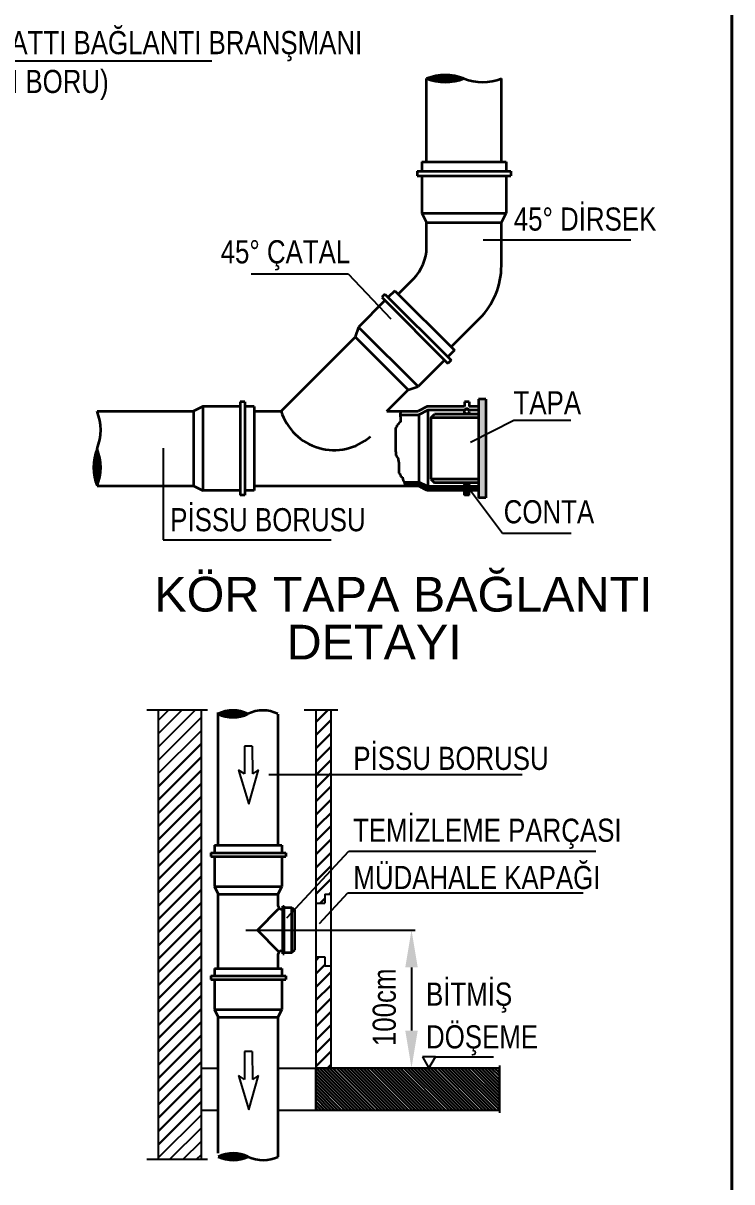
# Model space of a CAD drawing. Header units: centimetres. Extents: x 405464 to 563355, y 50011 to 66875.
# Drawn here: x 555421 to 556156, y 56429 to 57631 of the extents above; entities that cross this region are included whole.
import ezdxf

# ---------------------------------------------------------------- set-up
doc = ezdxf.new("R2010")
doc.units = ezdxf.units.CM
for name, color, linetype, lineweight in [('0-KRCN-BORU', 9, 'Continuous', 25), ('0-KRCN-CİHAZ', 2, 'Continuous', 25), ('0-KRCN-D1', 1, 'Continuous', 25), ('0-KRCN-KILZ-1', 7, 'Continuous', 25), ('0-KRCN-SHT-03CIHAZ', 120, 'Continuous', 30), ('0-KRCN-SHT-DETAY-ÇERÇEVE', 71, 'Continuous', 40), ('0-KRCN-SHT-PİSSU100', 220, 'boru100LINE', 35), ('0-KRCN-SIHHI', 7, 'Continuous', 25)]:
    doc.layers.add(name, color=color, linetype=linetype, lineweight=lineweight)
doc.styles.add('CAP', font='ARIALNB.TTF')
doc.styles.add('M', font='arial.ttf', dxfattribs={"width": 0.8, "height": 15})
doc.linetypes.add('boru100LINE', pattern='A,40,-0.8,["100",CAP,S=7,R=0,X=0,Y=-3],-14', length=54.8)

# ---------------------------------------------------------------- blocks, each defined once
blk = doc.blocks.new('G$C5CFEFF88')
at = {"layer": '0-KRCN-BORU'}
for p, q in [((519.46, -517.6, 108.46), (515.42, -517.6, 108.46)), ((515.42, -517.6, 108.46), (515.44, -532.01, 108.46)), ((519.46, -517.6, 108.46), (519.48, -531.99, 108.46)), ((515.44, -532.01, 108.46), (512.25, -530.04, 108.46)), ((512.25, -530.04, 108.46), (517.59, -547.77, 108.46)), ((517.59, -547.77, 108.46), (522.74, -530.02, 108.46)), ((522.74, -530.02, 108.46), (519.48, -531.98, 108.46)), ((519.46, -676.13, 108.46), (515.42, -676.13, 108.46)), ((515.42, -676.13, 108.46), (515.44, -690.55, 108.46)), ((519.46, -676.13, 108.46), (519.48, -690.52, 108.46)), ((515.44, -690.55, 108.46), (512.25, -688.57, 108.46)), ((512.25, -688.57, 108.46), (517.59, -706.3, 108.46)), ((517.59, -706.3, 108.46), (522.74, -688.55, 108.46)), ((522.74, -688.55, 108.46), (519.48, -690.51, 108.46))]:
    blk.add_line(p, q, dxfattribs=at)
at = {"layer": '0-KRCN-CİHAZ'}
blk.add_line((517.35, -613.03, 108.46), (603.96, -613.03, 108.46), dxfattribs=at)
at = {"layer": '0-KRCN-CİHAZ', "color": 7}
blk.add_line((602.02, -632.47, 108.46), (602.02, -665.23, 108.46), dxfattribs=at)
for points in [[(598.78, -632.47, 108.46), (605.26, -632.47, 108.46), (602.02, -613.03, 108.46)], [(598.78, -665.23, 108.46), (605.26, -665.23, 108.46), (602.02, -684.67, 108.46)]]:
    blk.add_solid(points, dxfattribs=at)
at = {"layer": '0-KRCN-D1', "color": 7}
for p, q in [((516.16, -613.03, 108.46), (585.26, -613.03, 108.46)), ((607.64, -678.82, 108.46), (611.05, -684.72, 108.46))]:
    blk.add_line(p, q, dxfattribs=at)
at = {"layer": '0-KRCN-SHT-03CIHAZ', "color": 8}
for p, q in [((552.34, -505.17, 108.46), (558.71, -498.8, 108.46)), ((552.34, -512.04, 108.46), (560.12, -504.26, 108.46)), ((470.59, -538.8, 108.46), (492.85, -516.55, 108.46)), ((552.34, -518.91, 108.46), (560.12, -511.14, 108.46)), ((552.34, -525.79, 108.46), (560.12, -518.01, 108.46)), ((470.59, -545.68, 108.46), (492.85, -523.42, 108.46)), ((552.34, -532.66, 108.46), (560.12, -524.88, 108.46)), ((470.59, -552.55, 108.46), (492.85, -530.29, 108.46)), ((552.34, -539.53, 108.46), (560.12, -531.76, 108.46)), ((470.59, -559.42, 108.46), (492.85, -537.17, 108.46)), ((552.34, -546.41, 108.46), (560.12, -538.63, 108.46)), ((470.59, -566.3, 108.46), (492.85, -544.04, 108.46)), ((552.34, -553.28, 108.46), (560.12, -545.5, 108.46)), ((470.59, -573.17, 108.46), (492.85, -550.91, 108.46)), ((554.35, -558.14, 108.46), (560.12, -552.38, 108.46)), ((470.59, -580.04, 108.46), (492.85, -557.79, 108.46)), ((470.59, -586.92, 108.46), (492.85, -564.66, 108.46)), ((552.34, -567.03, 108.46), (560.12, -559.25, 108.46)), ((552.34, -573.9, 108.46), (560.12, -566.12, 108.46)), ((470.59, -593.79, 108.46), (492.85, -571.53, 108.46)), ((552.34, -580.77, 108.46), (560.12, -573, 108.46)), ((470.59, -600.66, 108.46), (492.85, -578.41, 108.46)), ((552.34, -587.64, 108.46), (560.12, -579.87, 108.46)), ((470.59, -607.53, 108.46), (492.85, -585.28, 108.46)), ((552.34, -594.52, 108.46), (560.12, -586.74, 108.46)), ((470.59, -614.41, 108.46), (492.85, -592.15, 108.46)), ((559.36, -594.37, 108.46), (560.12, -593.61, 108.46)), ((470.59, -621.28, 108.46), (492.85, -599.02, 108.46)), ((554.7, -599.03, 108.46), (557.01, -596.73, 108.46)), ((470.59, -628.15, 108.46), (492.85, -605.9, 108.46)), ((470.59, -635.03, 108.46), (492.85, -612.77, 108.46)), ((470.59, -641.9, 108.46), (492.85, -619.64, 108.46)), ((470.59, -648.77, 108.46), (492.85, -626.52, 108.46)), ((552.34, -628.88, 108.46), (554.2, -627.03, 108.46)), ((470.59, -655.65, 108.46), (492.85, -633.39, 108.46)), ((552.34, -635.76, 108.46), (557.01, -631.09, 108.46)), ((552.34, -642.63, 108.46), (560.12, -634.85, 108.46)), ((470.59, -662.52, 108.46), (492.85, -640.26, 108.46)), ((552.34, -649.5, 108.46), (560.12, -641.73, 108.46)), ((470.59, -669.39, 108.46), (492.85, -647.14, 108.46)), ((552.34, -656.38, 108.46), (560.12, -648.6, 108.46)), ((470.59, -676.27, 108.46), (492.85, -654.01, 108.46)), ((470.59, -683.14, 108.46), (492.85, -660.88, 108.46)), ((552.34, -663.25, 108.46), (560.12, -655.47, 108.46)), ((552.34, -670.12, 108.46), (560.12, -662.35, 108.46)), ((470.59, -690.01, 108.46), (492.85, -667.76, 108.46)), ((552.34, -676.99, 108.46), (560.12, -669.22, 108.46)), ((470.59, -696.88, 108.46), (492.85, -674.63, 108.46)), ((552.34, -683.87, 108.46), (560.12, -676.09, 108.46)), ((470.59, -703.76, 108.46), (492.85, -681.5, 108.46)), ((552.34, -684.67, 108.46), (552.34, -706.45, 108.46)), ((552.34, -684.67, 108.46), (552.34, -706.45, 108.46)), ((574.34, -706.45, 108.46), (552.57, -684.67, 108.46)), ((576.09, -706.45, 108.46), (554.32, -684.67, 108.46)), ((577.84, -706.45, 108.46), (556.06, -684.67, 108.46)), ((579.58, -706.45, 108.46), (557.81, -684.67, 108.46)), ((581.33, -706.45, 108.46), (559.55, -684.67, 108.46)), ((583.07, -706.45, 108.46), (561.3, -684.67, 108.46)), ((584.82, -706.45, 108.46), (563.05, -684.67, 108.46)), ((586.56, -706.45, 108.46), (564.79, -684.67, 108.46)), ((588.31, -706.45, 108.46), (566.54, -684.67, 108.46)), ((590.06, -706.45, 108.46), (568.28, -684.67, 108.46)), ((591.8, -706.45, 108.46), (570.03, -684.67, 108.46)), ((593.55, -706.45, 108.46), (571.77, -684.67, 108.46)), ((595.29, -706.45, 108.46), (573.52, -684.67, 108.46)), ((597.04, -706.45, 108.46), (575.27, -684.67, 108.46)), ((598.78, -706.45, 108.46), (577.01, -684.67, 108.46)), ((600.53, -706.45, 108.46), (578.76, -684.67, 108.46)), ((602.28, -706.45, 108.46), (580.5, -684.67, 108.46)), ((604.02, -706.45, 108.46), (582.25, -684.67, 108.46)), ((605.77, -706.45, 108.46), (583.99, -684.67, 108.46)), ((607.51, -706.45, 108.46), (585.74, -684.67, 108.46)), ((609.26, -706.45, 108.46), (587.49, -684.67, 108.46)), ((611, -706.45, 108.46), (589.23, -684.67, 108.46)), ((612.75, -706.45, 108.46), (590.98, -684.67, 108.46)), ((614.5, -706.45, 108.46), (592.72, -684.67, 108.46)), ((616.24, -706.45, 108.46), (594.47, -684.67, 108.46)), ((617.99, -706.45, 108.46), (596.21, -684.67, 108.46)), ((619.73, -706.45, 108.46), (597.96, -684.67, 108.46)), ((621.48, -706.45, 108.46), (599.71, -684.67, 108.46)), ((623.22, -706.45, 108.46), (601.45, -684.67, 108.46)), ((624.97, -706.45, 108.46), (603.2, -684.67, 108.46)), ((626.72, -706.45, 108.46), (604.94, -684.67, 108.46)), ((628.46, -706.45, 108.46), (606.69, -684.67, 108.46)), ((630.21, -706.45, 108.46), (608.44, -684.67, 108.46)), ((631.95, -706.45, 108.46), (610.18, -684.67, 108.46)), ((633.7, -706.45, 108.46), (611.93, -684.67, 108.46)), ((635.45, -706.45, 108.46), (613.67, -684.67, 108.46)), ((637.19, -706.45, 108.46), (615.42, -684.67, 108.46)), ((638.94, -706.45, 108.46), (617.16, -684.67, 108.46)), ((640.68, -706.45, 108.46), (618.91, -684.67, 108.46)), ((642.43, -706.45, 108.46), (620.66, -684.67, 108.46)), ((644.17, -706.45, 108.46), (622.4, -684.67, 108.46)), ((645.92, -706.45, 108.46), (624.15, -684.67, 108.46)), ((647.6, -706.38, 108.46), (625.89, -684.67, 108.46)), ((647.6, -704.63, 108.46), (627.64, -684.67, 108.46)), ((647.6, -702.89, 108.46), (629.38, -684.67, 108.46)), ((647.6, -701.14, 108.46), (631.13, -684.67, 108.46)), ((647.6, -699.4, 108.46), (632.88, -684.67, 108.46)), ((647.6, -697.65, 108.46), (634.62, -684.67, 108.46)), ((647.6, -695.91, 108.46), (636.37, -684.67, 108.46)), ((647.6, -694.16, 108.46), (638.11, -684.67, 108.46)), ((647.6, -692.41, 108.46), (639.86, -684.67, 108.46)), ((647.6, -690.67, 108.46), (641.6, -684.67, 108.46)), ((647.6, -688.92, 108.46), (643.35, -684.67, 108.46)), ((647.6, -687.18, 108.46), (645.1, -684.67, 108.46)), ((647.6, -685.43, 108.46), (646.84, -684.67, 108.46)), ((647.6, -706.45, 108.46), (647.6, -684.67, 108.46)), ((647.6, -706.45, 108.46), (647.6, -684.67, 108.46)), ((470.59, -710.63, 108.46), (492.85, -688.37, 108.46)), ((572.6, -706.45, 108.46), (552.34, -686.19, 108.46)), ((570.85, -706.45, 108.46), (552.34, -687.93, 108.46)), ((569.11, -706.45, 108.46), (552.34, -689.68, 108.46)), ((470.59, -717.5, 108.46), (492.85, -695.25, 108.46)), ((567.36, -706.45, 108.46), (552.34, -691.42, 108.46)), ((565.61, -706.45, 108.46), (552.34, -693.17, 108.46)), ((563.87, -706.45, 108.46), (552.34, -694.92, 108.46)), ((562.12, -706.45, 108.46), (552.34, -696.66, 108.46)), ((470.59, -724.38, 108.46), (492.85, -702.12, 108.46)), ((560.38, -706.45, 108.46), (552.34, -698.41, 108.46)), ((558.63, -706.45, 108.46), (552.34, -700.15, 108.46)), ((556.89, -706.45, 108.46), (552.34, -701.9, 108.46)), ((555.14, -706.45, 108.46), (552.34, -703.64, 108.46)), ((553.39, -706.45, 108.46), (552.34, -705.39, 108.46))]:
    blk.add_line(p, q, dxfattribs=at)
at = {"layer": '0-KRCN-SHT-03CIHAZ'}
for p, q in [((552.34, -560.15, 108.46), (554.35, -558.14, 108.46)), ((558.41, -684.67, 108.46), (560.12, -682.96, 108.46))]:
    blk.add_line(p, q, dxfattribs=at)
at = {"layer": '0-KRCN-SHT-DETAY-ÇERÇEVE'}
blk.add_lwpolyline([(768.18, 0), (768.18, -1101.82), (0, -1101.82), (0, 0)], close=True, dxfattribs=at)
at = {"layer": '0-KRCN-SHT-PİSSU100', "linetype": 'Continuous'}
for p, q in [((609.84, -214.56, 108.46), (609.84, -171.44, 108.46)), ((611.09, -171.9, 108.46), (610.38, -171.19, 108.46)), ((613.53, -172.6, 108.46), (611.68, -170.74, 108.46)), ((615.68, -173, 108.46), (613.04, -170.36, 108.46)), ((617.64, -173.21, 108.46), (614.47, -170.04, 108.46)), ((619.45, -173.28, 108.46), (615.97, -169.79, 108.46)), ((621.15, -173.23, 108.46), (617.55, -169.63, 108.46)), ((622.74, -173.08, 108.46), (619.22, -169.56, 108.46)), ((624.26, -172.85, 108.46), (621.01, -169.6, 108.46)), ((625.69, -172.54, 108.46), (622.94, -169.78, 108.46)), ((627.07, -172.17, 108.46), (625.05, -170.15, 108.46)), ((628.38, -171.73, 108.46), (627.43, -170.78, 108.46)), ((648.65, -214.56, 108.46), (648.65, -171.42, 108.46)), ((607.41, -214.56, 108.46), (651.08, -214.56, 108.46)), ((607.41, -214.56, 108.46), (607.41, -219.41, 108.46)), ((651.08, -214.56, 108.46), (651.08, -219.41, 108.46)), ((604.99, -219.41, 108.46), (653.51, -219.41, 108.46)), ((604.99, -219.41, 108.46), (604.99, -221.84, 108.46)), ((604.99, -221.84, 108.46), (653.51, -221.84, 108.46)), ((607.41, -221.84, 108.46), (607.41, -241.24, 108.46)), ((651.08, -221.84, 108.46), (651.08, -241.24, 108.46)), ((653.51, -219.41, 108.46), (653.51, -221.84, 108.46)), ((607.41, -241.24, 108.46), (609.84, -246.1, 108.46)), ((607.41, -241.24, 108.46), (651.08, -241.24, 108.46)), ((609.84, -246.1, 108.46), (648.65, -246.1, 108.46)), ((609.84, -258.79, 108.46), (609.84, -246.1, 108.46)), ((648.65, -246.1, 108.46), (651.08, -241.24, 108.46)), ((648.65, -268.44, 108.46), (648.65, -246.1, 108.46)), ((595.13, -283.15, 108.46), (603.02, -275.26, 108.46)), ((593.41, -281.43, 108.46), (589.98, -284.86, 108.46)), ((593.41, -281.43, 108.46), (624.29, -312.31, 108.46)), ((588.27, -286.58, 108.46), (574.55, -300.3, 108.46)), ((588.27, -283.14, 108.46), (586.55, -284.86, 108.46)), ((586.55, -284.86, 108.46), (620.86, -319.17, 108.46)), ((588.27, -283.14, 108.46), (622.57, -317.45, 108.46)), ((574.55, -300.3, 108.46), (572.83, -305.44, 108.46)), ((574.55, -300.3, 108.46), (605.42, -331.17, 108.46)), ((622.58, -310.59, 108.46), (637.29, -295.89, 108.46)), ((534.41, -343.87, 108.46), (572.83, -305.45, 108.46)), ((572.83, -305.44, 108.46), (600.28, -332.89, 108.46)), ((624.29, -312.31, 108.46), (620.86, -315.74, 108.46)), ((619.14, -317.45, 108.46), (605.42, -331.17, 108.46)), ((622.57, -317.45, 108.46), (620.86, -319.17, 108.46)), ((589.3, -343.87, 108.46), (600.28, -332.89, 108.46)), ((600.28, -332.89, 108.46), (605.42, -331.17, 108.46)), ((493.77, -341.44, 108.46), (488.91, -343.87, 108.46)), ((513.17, -341.44, 108.46), (493.77, -341.44, 108.46)), ((493.77, -341.44, 108.46), (493.77, -385.11, 108.46)), ((513.17, -339.02, 108.46), (513.17, -387.53, 108.46)), ((515.6, -339.02, 108.46), (513.17, -339.02, 108.46)), ((515.6, -339.02, 108.46), (515.6, -387.53, 108.46)), ((520.45, -341.44, 108.46), (515.6, -341.44, 108.46)), ((520.45, -341.44, 108.46), (520.45, -385.11, 108.46)), ((610.06, -341.54, 108.46), (605.4, -343.87, 108.46)), ((629.47, -341.54, 108.46), (610.06, -341.54, 108.46)), ((629.47, -339.11, 108.46), (629.47, -341.54, 108.46)), ((631.89, -339.11, 108.46), (629.47, -339.11, 108.46)), ((631.89, -339.11, 108.46), (631.89, -341.54, 108.46)), ((636.74, -341.54, 108.46), (631.89, -341.54, 108.46)), ((438.95, -343.87, 108.46), (489.11, -343.87, 108.46)), ((488.91, -343.87, 108.46), (488.91, -382.68, 108.46)), ((520.45, -343.87, 108.46), (534.41, -343.87, 108.46)), ((589.3, -343.87, 108.46), (605.4, -343.87, 108.46)), ((596.08, -344.97, 108.46), (596.08, -346.79, 108.46)), ((596.23, -344.97, 108.46), (596.08, -344.97, 108.46)), ((596.08, -345.81, 108.46), (605.86, -345.81, 108.46)), ((596.08, -346.79, 108.46), (596.23, -346.79, 108.46)), ((596.23, -344.82, 108.46), (596.23, -344.97, 108.46)), ((596.39, -344.82, 108.46), (596.23, -344.82, 108.46)), ((596.23, -346.79, 108.46), (596.23, -346.95, 108.46)), ((596.23, -346.95, 108.46), (596.39, -346.95, 108.46)), ((596.39, -344.36, 108.46), (596.39, -344.82, 108.46)), ((596.69, -344.36, 108.46), (596.39, -344.36, 108.46)), ((596.39, -346.95, 108.46), (596.39, -349.38, 108.46)), ((596.84, -344.21, 108.46), (596.69, -344.21, 108.46)), ((596.69, -344.21, 108.46), (596.69, -344.36, 108.46)), ((596.84, -344.06, 108.46), (596.84, -344.21, 108.46)), ((597.15, -344.06, 108.46), (596.84, -344.06, 108.46)), ((597.15, -343.87, 108.46), (597.15, -344.06, 108.46)), ((610.52, -343.48, 108.46), (605.86, -345.81, 108.46)), ((605.89, -345.79, 108.46), (605.89, -380.76, 108.46)), ((610.44, -343.52, 108.46), (610.44, -383.03, 108.46)), ((629.46, -343.48, 108.46), (610.52, -343.48, 108.46)), ((636.74, -343.48, 108.46), (631.89, -343.48, 108.46)), ((593.8, -352.72, 108.46), (593.8, -365.02, 108.46)), ((593.96, -352.72, 108.46), (593.8, -352.72, 108.46)), ((594.26, -352.26, 108.46), (593.96, -352.26, 108.46)), ((593.96, -352.26, 108.46), (593.96, -352.72, 108.46)), ((594.26, -351.81, 108.46), (594.26, -352.26, 108.46)), ((594.41, -351.81, 108.46), (594.26, -351.81, 108.46)), ((594.41, -351.2, 108.46), (594.41, -351.81, 108.46)), ((594.71, -351.2, 108.46), (594.41, -351.2, 108.46)), ((594.71, -351.05, 108.46), (594.71, -351.2, 108.46)), ((595.17, -351.05, 108.46), (594.71, -351.05, 108.46)), ((595.17, -350.44, 108.46), (595.17, -351.05, 108.46)), ((595.32, -350.44, 108.46), (595.17, -350.44, 108.46)), ((595.32, -350.14, 108.46), (595.32, -350.44, 108.46)), ((595.63, -350.14, 108.46), (595.32, -350.14, 108.46)), ((595.63, -349.98, 108.46), (595.63, -350.14, 108.46)), ((595.78, -349.98, 108.46), (595.63, -349.98, 108.46)), ((595.78, -349.68, 108.46), (595.78, -349.98, 108.46)), ((596.23, -349.68, 108.46), (595.78, -349.68, 108.46)), ((596.23, -349.38, 108.46), (596.23, -349.68, 108.46)), ((596.39, -349.38, 108.46), (596.23, -349.38, 108.46)), ((439.7, -365.63, 108.46), (437.67, -367.66, 108.46)), ((439.26, -364.32, 108.46), (438.3, -365.28, 108.46)), ((593.8, -365.02, 108.46), (593.96, -365.02, 108.46)), ((593.96, -365.02, 108.46), (593.96, -366.99, 108.46)), ((440.61, -369.95, 108.46), (437.1, -373.47, 108.46)), ((440.38, -368.44, 108.46), (437.13, -371.69, 108.46)), ((440.76, -371.55, 108.46), (437.17, -375.14, 108.46)), ((440.07, -367, 108.46), (437.31, -369.77, 108.46)), ((593.96, -366.99, 108.46), (594.26, -366.99, 108.46)), ((594.26, -366.99, 108.46), (594.26, -367.45, 108.46)), ((594.26, -367.45, 108.46), (594.41, -367.45, 108.46)), ((594.41, -367.45, 108.46), (594.41, -367.75, 108.46)), ((594.41, -367.75, 108.46), (594.56, -367.75, 108.46)), ((594.56, -367.75, 108.46), (594.56, -367.9, 108.46)), ((594.56, -367.9, 108.46), (594.71, -367.9, 108.46)), ((594.71, -367.9, 108.46), (594.71, -368.06, 108.46)), ((594.71, -368.06, 108.46), (594.87, -368.06, 108.46)), ((594.87, -368.06, 108.46), (594.87, -368.51, 108.46)), ((594.87, -368.51, 108.46), (595.02, -368.51, 108.46)), ((595.02, -368.51, 108.46), (595.02, -368.66, 108.46)), ((595.02, -368.66, 108.46), (595.17, -368.66, 108.46)), ((595.17, -368.66, 108.46), (595.17, -369.42, 108.46)), ((595.17, -369.42, 108.46), (595.32, -369.42, 108.46)), ((595.32, -369.42, 108.46), (595.32, -370.33, 108.46)), ((595.32, -370.33, 108.46), (595.47, -370.33, 108.46)), ((595.47, -370.33, 108.46), (595.47, -376.1, 108.46)), ((440.8, -373.26, 108.46), (437.35, -376.71, 108.46)), ((440.72, -375.08, 108.46), (437.6, -378.2, 108.46)), ((440.49, -377.05, 108.46), (437.93, -379.61, 108.46)), ((595.47, -376.1, 108.46), (595.63, -376.1, 108.46)), ((595.63, -376.1, 108.46), (595.63, -376.26, 108.46)), ((595.63, -376.26, 108.46), (595.93, -376.26, 108.46)), ((595.93, -376.26, 108.46), (595.93, -377.02, 108.46)), ((595.93, -377.02, 108.46), (596.39, -377.02, 108.46)), ((596.39, -377.02, 108.46), (596.39, -377.78, 108.46)), ((596.39, -377.78, 108.46), (596.84, -377.78, 108.46)), ((596.84, -377.78, 108.46), (596.84, -378.23, 108.46)), ((596.84, -378.23, 108.46), (597.3, -378.23, 108.46)), ((597.3, -378.23, 108.46), (597.3, -378.84, 108.46)), ((440.06, -379.24, 108.46), (438.33, -380.97, 108.46)), ((439.31, -381.73, 108.46), (438.78, -382.26, 108.46)), ((438.95, -382.68, 108.46), (488.91, -382.68, 108.46)), ((488.91, -382.68, 108.46), (493.77, -385.11, 108.46)), ((520.64, -382.68, 108.46), (605.4, -382.68, 108.46)), ((597.3, -378.84, 108.46), (597.45, -378.84, 108.46)), ((597.45, -378.84, 108.46), (597.45, -379.29, 108.46)), ((597.45, -379.29, 108.46), (597.6, -379.29, 108.46)), ((597.6, -379.29, 108.46), (597.6, -379.45, 108.46)), ((597.6, -379.45, 108.46), (597.75, -379.45, 108.46)), ((597.75, -379.45, 108.46), (597.75, -380.05, 108.46)), ((597.75, -380.05, 108.46), (597.91, -380.05, 108.46)), ((597.91, -380.05, 108.46), (597.91, -380.2, 108.46)), ((597.91, -380.2, 108.46), (598.06, -380.2, 108.46)), ((598.06, -380.2, 108.46), (598.06, -380.51, 108.46)), ((598.06, -380.51, 108.46), (598.21, -380.51, 108.46)), ((598.21, -380.51, 108.46), (598.21, -380.96, 108.46)), ((598.21, -380.74, 108.46), (605.86, -380.74, 108.46)), ((598.21, -380.96, 108.46), (598.36, -380.96, 108.46)), ((598.36, -380.96, 108.46), (598.36, -381.57, 108.46)), ((598.36, -381.57, 108.46), (598.51, -381.57, 108.46)), ((598.51, -381.83, 108.46), (599.6, -380.74, 108.46)), ((598.51, -381.57, 108.46), (598.51, -382.03, 108.46)), ((599.47, -382.68, 108.46), (598.51, -381.73, 108.46)), ((598.51, -382.03, 108.46), (598.67, -382.03, 108.46)), ((598.67, -382.03, 108.46), (598.67, -382.48, 108.46)), ((598.67, -382.48, 108.46), (598.82, -382.48, 108.46)), ((598.82, -382.48, 108.46), (598.82, -382.68, 108.46)), ((601.18, -382.68, 108.46), (599.24, -380.74, 108.46)), ((599.37, -382.68, 108.46), (601.32, -380.74, 108.46)), ((602.9, -382.68, 108.46), (600.96, -380.74, 108.46)), ((601.09, -382.68, 108.46), (603.03, -380.74, 108.46)), ((604.61, -382.68, 108.46), (602.67, -380.74, 108.46)), ((602.81, -382.68, 108.46), (604.75, -380.74, 108.46)), ((607.26, -383.61, 108.46), (604.39, -380.74, 108.46)), ((604.52, -382.68, 108.46), (606.26, -380.94, 108.46)), ((610.06, -385.01, 108.46), (605.45, -382.71, 108.46)), ((610.52, -383.07, 108.46), (605.86, -380.74, 108.46)), ((605.96, -382.96, 108.46), (607.4, -381.51, 108.46)), ((610.37, -385.01, 108.46), (606.35, -380.99, 108.46)), ((607.1, -383.53, 108.46), (608.55, -382.09, 108.46)), ((608.25, -384.1, 108.46), (609.69, -382.66, 108.46)), ((609.39, -384.68, 108.46), (610.99, -383.07, 108.46)), ((612.09, -385.01, 108.46), (609.78, -382.7, 108.46)), ((629.46, -383.07, 108.46), (610.52, -383.07, 108.46)), ((610.77, -385.01, 108.46), (612.71, -383.07, 108.46)), ((613.8, -385.01, 108.46), (611.86, -383.07, 108.46)), ((612.48, -385.01, 108.46), (614.42, -383.07, 108.46)), ((615.52, -385.01, 108.46), (613.58, -383.07, 108.46)), ((614.2, -385.01, 108.46), (616.14, -383.07, 108.46)), ((617.23, -385.01, 108.46), (615.29, -383.07, 108.46)), ((615.91, -385.01, 108.46), (617.86, -383.07, 108.46)), ((618.95, -385.01, 108.46), (617.01, -383.07, 108.46)), ((617.63, -385.01, 108.46), (619.57, -383.07, 108.46)), ((620.67, -385.01, 108.46), (618.72, -383.07, 108.46)), ((619.35, -385.01, 108.46), (621.29, -383.07, 108.46)), ((622.38, -385.01, 108.46), (620.44, -383.07, 108.46)), ((621.06, -385.01, 108.46), (623, -383.07, 108.46)), ((624.1, -385.01, 108.46), (622.16, -383.07, 108.46)), ((622.78, -385.01, 108.46), (624.72, -383.07, 108.46)), ((625.81, -385.01, 108.46), (623.87, -383.07, 108.46)), ((624.49, -385.01, 108.46), (626.43, -383.07, 108.46)), ((627.53, -385.01, 108.46), (625.59, -383.07, 108.46)), ((626.21, -385.01, 108.46), (628.15, -383.07, 108.46)), ((629.24, -385.01, 108.46), (627.3, -383.07, 108.46)), ((627.92, -385.01, 108.46), (629.62, -383.32, 108.46)), ((631.89, -385.95, 108.46), (629.02, -383.07, 108.46)), ((629.47, -386.9, 108.46), (633.29, -383.07, 108.46)), ((629.47, -385.18, 108.46), (630.83, -383.82, 108.46)), ((631.2, -383.54, 108.46), (629.59, -381.92, 108.46)), ((629.73, -383.2, 108.46), (631.43, -381.5, 108.46)), ((631.89, -382.51, 108.46), (630.62, -381.24, 108.46)), ((631.04, -383.61, 108.46), (631.84, -382.81, 108.46)), ((632.67, -385.01, 108.46), (631.32, -383.66, 108.46)), ((636.74, -383.07, 108.46), (631.89, -383.07, 108.46)), ((634.39, -385.01, 108.46), (632.45, -383.07, 108.46)), ((633.07, -385.01, 108.46), (635.01, -383.07, 108.46)), ((636.1, -385.01, 108.46), (634.16, -383.07, 108.46)), ((634.78, -385.01, 108.46), (636.72, -383.07, 108.46)), ((636.74, -383.94, 108.46), (635.88, -383.07, 108.46)), ((513.17, -385.11, 108.46), (493.77, -385.11, 108.46)), ((515.6, -387.53, 108.46), (513.17, -387.53, 108.46)), ((520.45, -385.11, 108.46), (515.6, -385.11, 108.46)), ((629.47, -385.01, 108.46), (610.06, -385.01, 108.46)), ((629.47, -387.44, 108.46), (629.47, -385.01, 108.46)), ((631.67, -387.44, 108.46), (629.47, -385.24, 108.46)), ((629.95, -387.44, 108.46), (629.47, -386.95, 108.46)), ((631.89, -387.44, 108.46), (629.47, -387.44, 108.46)), ((630.64, -387.44, 108.46), (631.89, -386.19, 108.46)), ((631.89, -387.44, 108.46), (631.89, -385.01, 108.46)), ((636.74, -385.01, 108.46), (631.89, -385.01, 108.46)), ((636.5, -385.01, 108.46), (636.74, -384.77, 108.46)), ((501.8, -569.1, 108.46), (501.8, -500.24, 108.46)), ((502.44, -501.29, 108.46), (501.94, -500.78, 108.46)), ((505.08, -502.18, 108.46), (503.17, -500.27, 108.46)), ((507.22, -502.58, 108.46), (504.48, -499.83, 108.46)), ((509.1, -502.71, 108.46), (505.88, -499.49, 108.46)), ((510.8, -502.66, 108.46), (507.39, -499.25, 108.46)), ((512.35, -502.47, 108.46), (509.02, -499.14, 108.46)), ((513.8, -502.17, 108.46), (510.82, -499.19, 108.46)), ((515.14, -501.77, 108.46), (512.84, -499.47, 108.46)), ((516.4, -501.28, 108.46), (515.23, -500.11, 108.46)), ((532.9, -569.1, 108.46), (532.9, -501.07, 108.46)), ((499.85, -569.1, 108.46), (499.85, -572.99, 108.46)), ((499.85, -569.1, 108.46), (534.84, -569.1, 108.46)), ((534.84, -569.1, 108.46), (534.84, -572.99, 108.46)), ((497.91, -572.99, 108.46), (497.91, -574.93, 108.46)), ((497.91, -572.99, 108.46), (536.79, -572.99, 108.46)), ((497.91, -574.93, 108.46), (536.79, -574.93, 108.46)), ((499.85, -574.93, 108.46), (499.85, -590.49, 108.46)), ((534.84, -574.93, 108.46), (534.84, -590.49, 108.46)), ((536.79, -572.99, 108.46), (536.79, -574.93, 108.46)), ((499.85, -590.49, 108.46), (501.8, -594.37, 108.46)), ((499.85, -590.49, 108.46), (534.84, -590.49, 108.46)), ((501.8, -632.96, 108.46), (501.8, -594.37, 108.46)), ((501.8, -594.37, 108.46), (532.9, -594.37, 108.46)), ((532.9, -594.37, 108.46), (534.84, -590.49, 108.46)), ((532.9, -600.59, 108.46), (532.9, -594.37, 108.46)), ((532.9, -602.17, 108.46), (522.09, -613.05, 108.46)), ((534.45, -602.14, 108.46), (535.23, -602.14, 108.46)), ((522.09, -613.05, 108.46), (532.9, -623.93, 108.46)), ((534.45, -623.92, 108.46), (535.23, -623.92, 108.46)), ((532.9, -632.81, 108.46), (532.9, -625.47, 108.46)), ((497.91, -636.85, 108.46), (497.91, -638.79, 108.46)), ((497.91, -636.85, 108.46), (536.79, -636.85, 108.46)), ((499.85, -632.96, 108.46), (534.84, -632.96, 108.46)), ((499.85, -632.96, 108.46), (499.85, -636.85, 108.46)), ((534.84, -632.96, 108.46), (534.84, -636.85, 108.46)), ((536.79, -636.85, 108.46), (536.79, -638.79, 108.46)), ((497.91, -638.79, 108.46), (536.79, -638.79, 108.46)), ((499.85, -638.79, 108.46), (499.85, -654.35, 108.46)), ((534.84, -638.79, 108.46), (534.84, -654.35, 108.46)), ((499.85, -654.35, 108.46), (501.8, -658.23, 108.46)), ((499.85, -654.35, 108.46), (534.84, -654.35, 108.46)), ((532.9, -658.23, 108.46), (534.84, -654.35, 108.46)), ((501.8, -728.8, 108.46), (501.8, -658.23, 108.46)), ((501.8, -658.23, 108.46), (532.9, -658.23, 108.46)), ((532.9, -730.61, 108.46), (532.9, -658.23, 108.46)), ((502.6, -730.98, 108.46), (502.09, -730.47, 108.46)), ((505.23, -731.87, 108.46), (503.32, -729.96, 108.46)), ((507.38, -732.27, 108.46), (504.63, -729.52, 108.46)), ((509.26, -732.4, 108.46), (506.04, -729.18, 108.46)), ((510.95, -732.35, 108.46), (507.54, -728.94, 108.46)), ((512.51, -732.16, 108.46), (509.18, -728.83, 108.46)), ((513.95, -731.86, 108.46), (510.97, -728.88, 108.46)), ((515.3, -731.46, 108.46), (513, -729.16, 108.46)), ((516.56, -730.97, 108.46), (515.39, -729.8, 108.46))]:
    blk.add_line(p, q, dxfattribs=at)
at = {"layer": '0-KRCN-SHT-PİSSU100', "color": 1, "linetype": 'Continuous'}
for p, q in [((636.74, -337.66, 108.46), (636.74, -388.89, 108.46)), ((640.63, -337.66, 108.46), (636.74, -337.66, 108.46)), ((640.63, -337.66, 108.46), (640.63, -388.89, 108.46)), ((612, -347.36, 108.46), (614.02, -345.42, 108.46)), ((636.74, -347.36, 108.46), (612, -347.36, 108.46)), ((612, -347.36, 108.46), (612, -379.19, 108.46)), ((636.74, -345.42, 108.46), (614.02, -345.42, 108.46)), ((636.74, -379.19, 108.46), (612, -379.19, 108.46)), ((612, -379.19, 108.46), (614.02, -381.13, 108.46)), ((636.74, -381.13, 108.46), (614.02, -381.13, 108.46)), ((640.63, -388.89, 108.46), (636.74, -388.89, 108.46))]:
    blk.add_line(p, q, dxfattribs=at)
at = {"layer": '0-KRCN-SHT-PİSSU100', "color": 4, "linetype": 'Continuous'}
for p, q in [((535.23, -625.47, 108.46), (535.23, -600.59, 108.46)), ((535.23, -600.59, 108.46), (536.01, -600.59, 108.46)), ((536.01, -625.47, 108.46), (536.01, -600.59, 108.46)), ((536.01, -601.37, 108.46), (539.9, -601.37, 108.46)), ((539.9, -624.69, 108.46), (539.9, -601.37, 108.46)), ((539.9, -601.37, 108.46), (541.45, -602.82, 108.46)), ((541.45, -623.24, 108.46), (541.45, -602.82, 108.46)), ((536.01, -624.69, 108.46), (539.9, -624.69, 108.46)), ((539.9, -624.69, 108.46), (541.45, -623.24, 108.46)), ((535.23, -625.47, 108.46), (536.01, -625.47, 108.46))]:
    blk.add_line(p, q, dxfattribs=at)
at = {"layer": '0-KRCN-SHT-PİSSU100', "linetype": 'Continuous'}
for centre in [(630.68, -344.1, 108.46), (630.68, -382.45, 108.46)]:
    blk.add_circle(centre, 1.21, dxfattribs=at)
for centre, radius, start, end in [((619.49, -195.86, 108.46), 26.3, 68.31053, 111.68947), ((619.49, -146.98, 108.46), 26.3, 248.31053, 291.68947), ((638.93, -146.98, 108.46), 26.3, 248.31053, 291.68947), ((586.55, -258.79, 108.46), 23.29, 315, 0), ((609.84, -268.44, 108.46), 38.81, 315, 0), ((414.12, -353.68, 108.46), 26.69, 338.43921, 21.56079), ((561.86, -335.4, 108.46), 28.72, 197.13927, 310.94869), ((630.68, -344.08, 108.46), 1.36, 26.21984, 153.6882), ((462.86, -373.08, 108.46), 25.76, 158.12743, 201.87257), ((415.04, -373.08, 108.46), 25.76, 338.12743, 21.87257), ((630.68, -382.47, 108.46), 1.36, 206.3118, 333.78016), ((509.42, -516.92, 108.46), 17.78, 64.07163, 115.92837), ((509.42, -484.93, 108.46), 17.78, 244.07163, 295.92837), ((524.97, -516.92, 108.46), 17.78, 64.07163, 115.92837), ((534.45, -600.59, 108.46), 1.56, 180, 270), ((534.45, -625.47, 108.46), 1.56, 90, 180), ((509.57, -746.61, 108.46), 17.78, 64.07163, 115.92837), ((509.57, -714.62, 108.46), 17.78, 244.07163, 295.92837), ((525.12, -714.62, 108.46), 17.78, 244.07163, 295.92837)]:
    blk.add_arc(centre, radius, start, end, dxfattribs=at)
at = {"layer": '0-KRCN-SHT-PİSSU100', "color": 1, "linetype": 'Continuous'}
for points in [[(636.74, -337.66, 108.46), (636.74, -388.89, 108.46), (640.63, -337.66, 108.46), (640.63, -388.89, 108.46)], [(636.74, -345.42, 108.46), (614.02, -345.42, 108.46), (636.74, -347.36, 108.46), (612, -347.36, 108.46)], [(636.74, -379.19, 108.46), (612, -379.19, 108.46), (636.74, -381.13, 108.46), (614.02, -381.13, 108.46)]]:
    blk.add_solid(points, dxfattribs=at)
at = {"layer": '0-KRCN-SIHHI', "color": 7}
for p, q in [((322.5, -162.16, 108.46), (498.48, -162.16, 108.46)), ((639.12, -255.05, 108.46), (715.79, -255.05, 108.46)), ((518.87, -272.6, 108.46), (569.22, -272.6, 108.46)), ((569.22, -272.6, 108.46), (591.26, -295.98, 108.46)), ((632.65, -360.03, 108.46), (655.06, -348.58, 108.46)), ((655.06, -348.58, 108.46), (684.67, -348.58, 108.46)), ((473.26, -363.08, 108.46), (473.26, -410.62, 108.46)), ((630.55, -382.33, 108.46), (649.15, -407.19, 108.46)), ((649.15, -407.19, 108.46), (684.87, -407.19, 108.46)), ((473.26, -410.62, 108.46), (560.41, -410.62, 108.46)), ((528.09, -532.38, 108.46), (659.36, -532.38, 108.46)), ((537.36, -606.73, 108.46), (569.51, -572.13, 108.46)), ((569.51, -572.13, 108.46), (697.68, -572.13, 108.46)), ((554.23, -609.58, 108.46), (568.96, -593.72, 108.46)), ((568.96, -593.72, 108.46), (691.07, -593.72, 108.46)), ((614.46, -678.82, 108.46), (607.64, -678.82, 108.46)), ((611.05, -684.72, 108.46), (614.46, -678.82, 108.46)), ((614.46, -678.82, 108.46), (644.51, -678.82, 108.46))]:
    blk.add_line(p, q, dxfattribs=at)
at = {"layer": '0-KRCN-SIHHI', "color": 8}
for p, q in [((464.82, -498.8, 108.46), (496.15, -498.8, 108.46)), ((470.59, -498.8, 108.46), (470.59, -731.96, 108.46)), ((470.59, -518.18, 108.46), (489.98, -498.8, 108.46)), ((470.59, -511.31, 108.46), (483.1, -498.8, 108.46)), ((470.59, -504.44, 108.46), (476.23, -498.8, 108.46)), ((492.85, -498.8, 108.46), (492.85, -731.96, 108.46)), ((546.43, -498.8, 108.46), (563.74, -498.8, 108.46)), ((552.34, -498.8, 108.46), (552.34, -706.45, 108.46)), ((560.12, -498.8, 108.46), (560.12, -684.67, 108.46)), ((470.59, -525.06, 108.46), (492.85, -502.8, 108.46)), ((470.59, -531.93, 108.46), (492.85, -509.67, 108.46)), ((560.13, -594.28, 108.46), (560.13, -631.66, 108.46)), ((552.34, -599.02, 108.46), (552.34, -627.1, 108.46)), ((492.85, -684.67, 108.46), (501.8, -684.67, 108.46)), ((532.9, -684.67, 108.46), (647.6, -684.67, 108.46)), ((532.9, -684.67, 108.46), (603.96, -684.67, 108.46)), ((647.6, -684.67, 108.46), (552.34, -684.67, 108.46)), ((647.6, -684.67, 108.46), (552.34, -684.67, 108.46)), ((647.6, -683.39, 108.46), (647.6, -707.94, 108.46)), ((470.59, -731.25, 108.46), (492.85, -708.99, 108.46)), ((492.85, -706.45, 108.46), (501.8, -706.45, 108.46)), ((532.9, -706.45, 108.46), (647.6, -706.45, 108.46)), ((552.34, -706.45, 108.46), (647.6, -706.45, 108.46)), ((552.34, -706.45, 108.46), (647.6, -706.45, 108.46)), ((476.75, -731.96, 108.46), (492.85, -715.87, 108.46)), ((483.63, -731.96, 108.46), (492.85, -722.74, 108.46)), ((464.82, -731.96, 108.46), (496.15, -731.96, 108.46)), ((490.5, -731.96, 108.46), (492.85, -729.61, 108.46))]:
    blk.add_line(p, q, dxfattribs=at)
at = {"layer": '0-KRCN-SIHHI', "color": 4}
for p, q in [((557.01, -594.37, 108.46), (560.13, -594.37, 108.46)), ((557.01, -594.37, 108.46), (557.01, -599.03, 108.46)), ((552.34, -599.03, 108.46), (557.01, -599.03, 108.46)), ((552.34, -627.03, 108.46), (557.01, -627.03, 108.46)), ((557.01, -627.03, 108.46), (557.01, -631.69, 108.46)), ((557.01, -631.69, 108.46), (560.12, -631.69, 108.46))]:
    blk.add_line(p, q, dxfattribs=at)
at = {"layer": '0-KRCN-KILZ-1', "linetype": 'Continuous', "style": 'M'}
for s, p in [('KÖR TAPA BAĞLANTI', (468.6, -447.87, 108.46)), ('DETAYI', (537.26, -472.72, 108.46))]:
    blk.add_text(s, height=18, dxfattribs=at).set_placement(p)
at = {"layer": '0-KRCN-SIHHI', "color": 7, "style": 'M', "width": 0.8}
for s, p in [('HAVALIK HATTI BAĞLANTI BRANŞMANI', (323.88, -158.75, 108.46)), ('(1/2" SİYAH BORU)', (326.2, -178.9, 108.46)), ('45° DİRSEK', (655.07, -250.26, 108.46)), ('45° ÇATAL', (503.03, -267.24, 108.46)), ('TAPA', (654.96, -345.55, 108.46)), ('CONTA', (649.84, -402.09, 108.46)), ('PİSSU BORUSU', (476.88, -406.21, 108.46)), ('PİSSU BORUSU', (571.85, -529.98, 108.46)), ('TEMİZLEME PARÇASI', (571.66, -567.29, 108.46)), ('MÜDAHALE KAPAĞI', (571.85, -591.79, 108.46)), ('BİTMİŞ', (609.55, -652.3, 108.46)), ('DÖŞEME', (609.55, -674.44, 108.46))]:
    blk.add_text(s, height=12, dxfattribs=at).set_placement(p)
blk.add_text('100cm', height=12, rotation=90, dxfattribs=at).set_placement((593.87, -673.26, 108.46))
blk = doc.blocks.new('*U194')
at = {"layer": '0-KRCN-SHT-DETAY-ÇERÇEVE', "xscale": 2, "yscale": 2, "zscale": 2}
blk.add_blockref('G$C5CFEFF88', (0, 0), dxfattribs=at)

msp = doc.modelspace()

# ---------------------------------------------------------------- block references
at = {"layer": '0-KRCN-SHT-DETAY-ÇERÇEVE'}
msp.add_blockref('*U194', (554620, 57916.7), dxfattribs=at)

doc.saveas('drawing.dxf')
